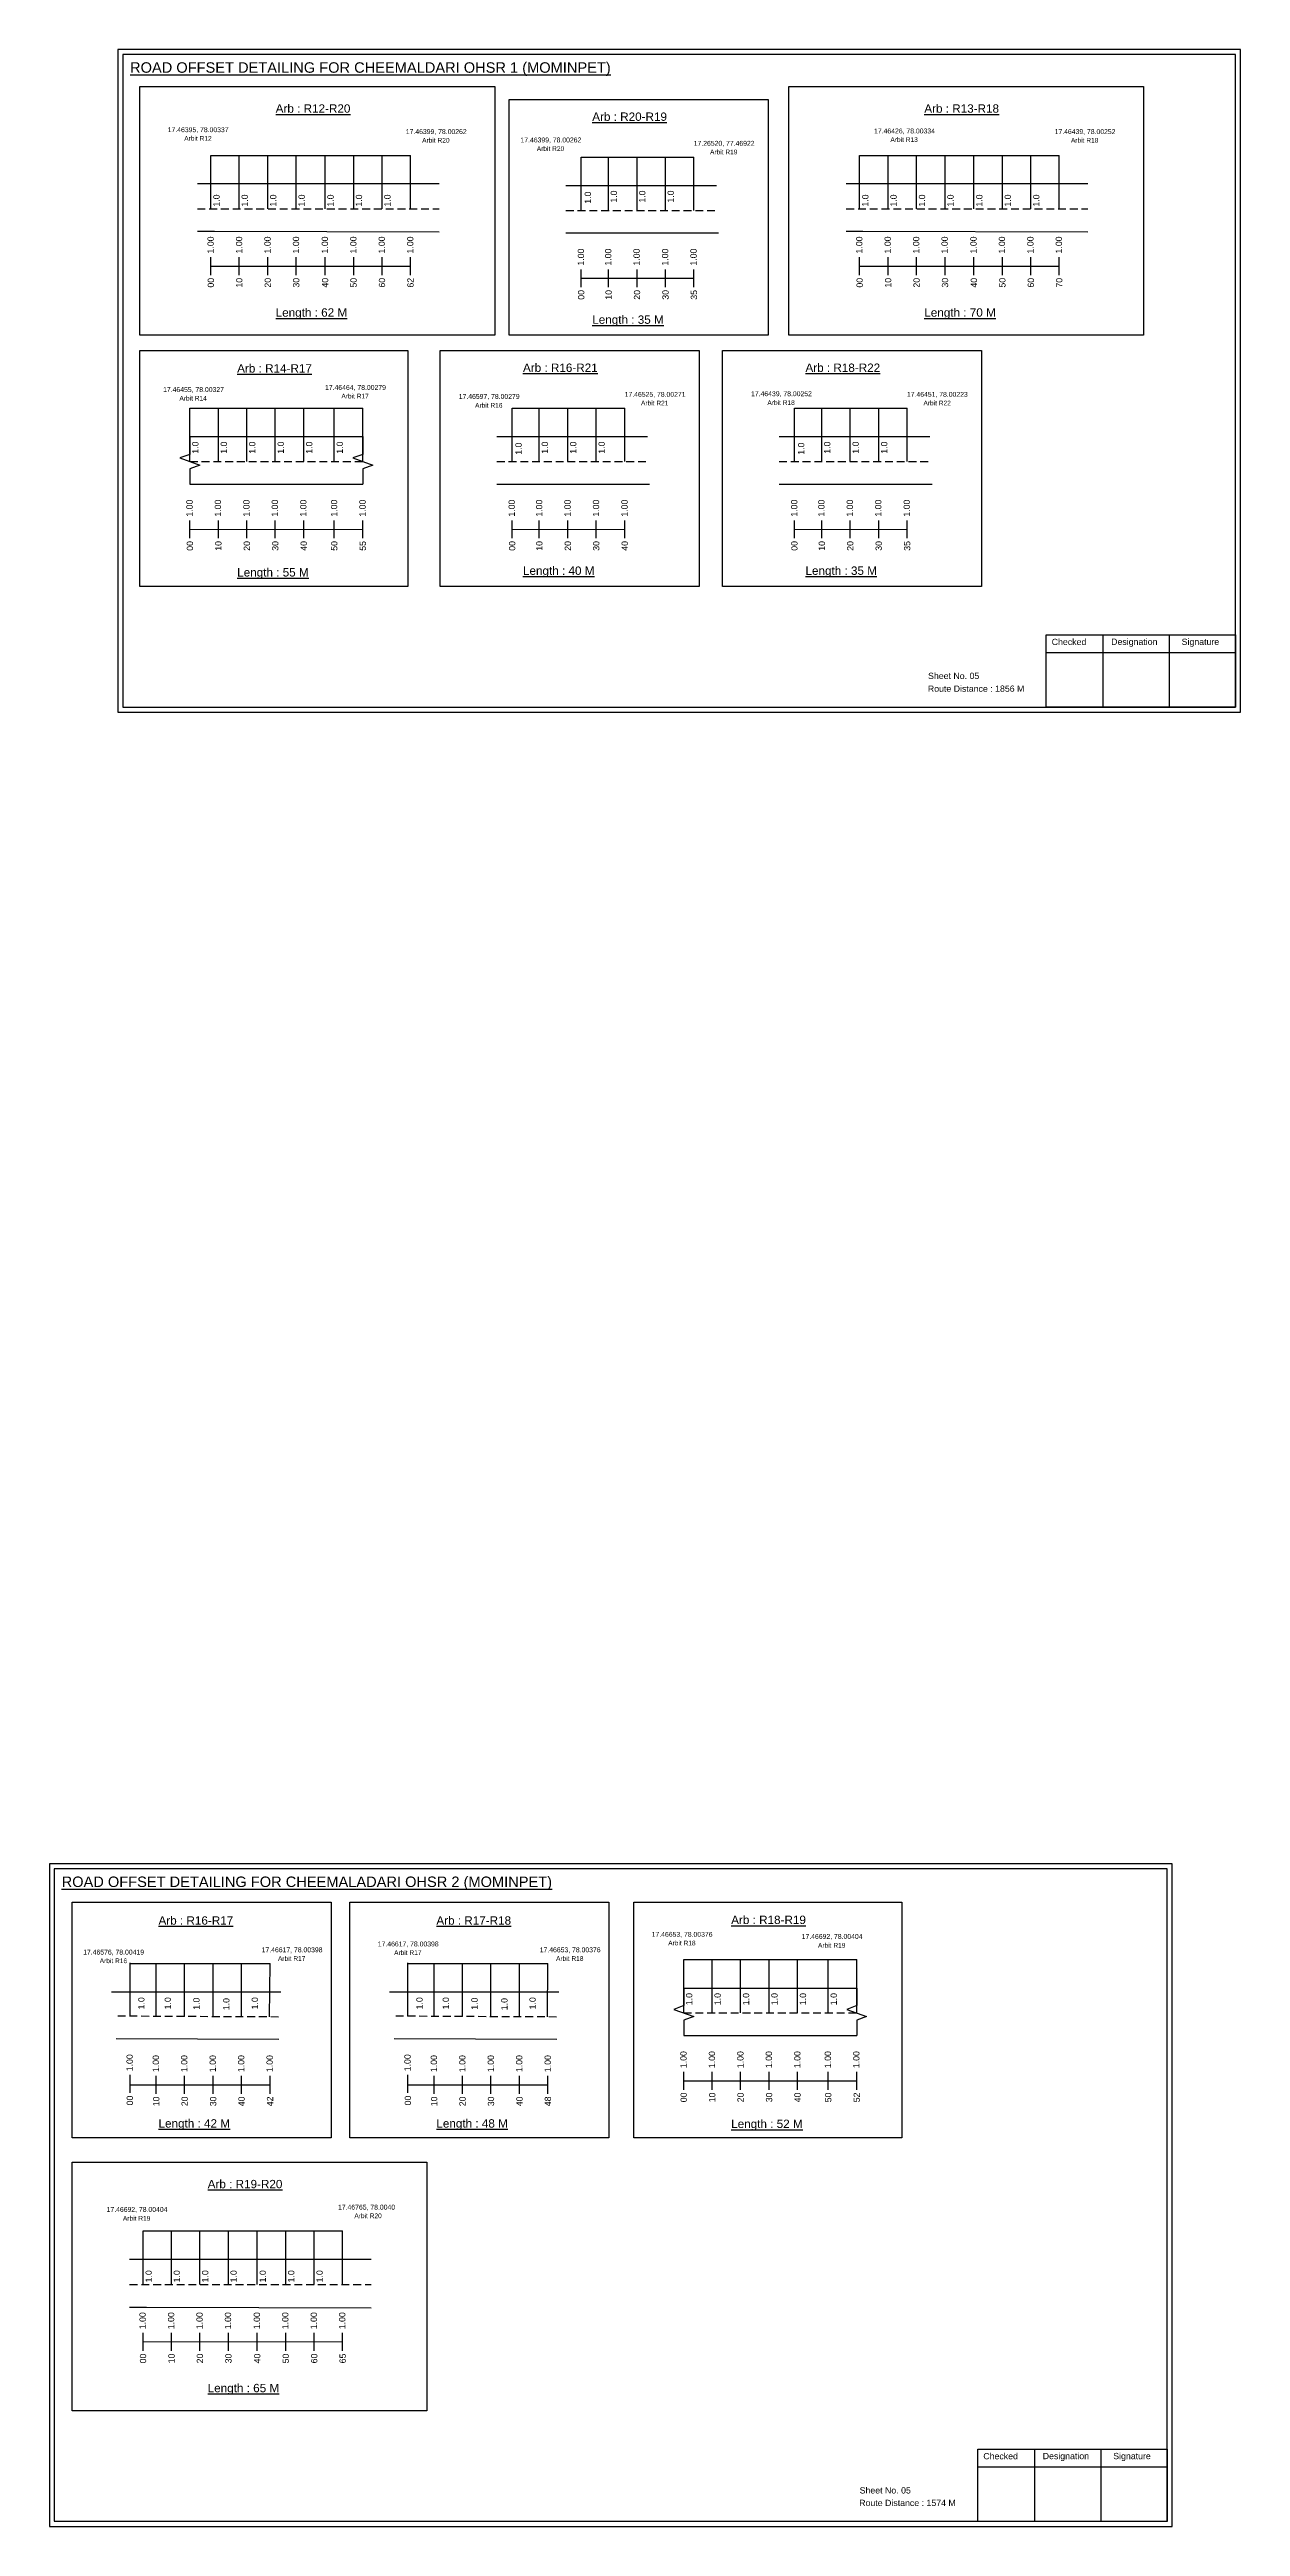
# Model space of a CAD drawing. Header units: inches. Extents: x 3067 to 7161, y 369 to 3169.
# Drawn here: x 5962 to 6531, y 369 to 1553 of the extents above; entities that cross this region are included whole.
import ezdxf

# ---------------------------------------------------------------- set-up
doc = ezdxf.new("R2010")
doc.units = ezdxf.units.IN
doc.header["$MEASUREMENT"] = 0
doc.linetypes.add('DASHED2', pattern=[0.375, 0.25, -0.125])
doc.layers.add('PDF_Geometry', color=7, linetype='Continuous')
doc.layers.add('PDF_Text', color=5, linetype='Continuous')
doc.styles.add('PDF Arial', font='arial.ttf')
doc.styles.get("Standard").update_dxf_attribs({"font": 'arial.ttf'})

msp = doc.modelspace()

# ---------------------------------------------------------------- linework, layer by layer
at = {"color": 5}
for p, q in [((6039, 1502), (6134.5, 1502)), ((6216, 1501.2), (6269.9, 1501.2)), ((6349.1, 1502), (6444.5, 1502)), ((6029, 1381.2), (6111.6, 1381.2)), ((6183, 1381.2), (6236.8, 1381.2)), ((6318, 1381.2), (6371.8, 1381.2)), ((6265, 639.6), (6347.7, 639.6)), ((6000.4, 637.8), (6067.3, 637.8)), ((6133.2, 637.8), (6200.1, 637.8)), ((6006.6, 509.9), (6102, 509.9))]:
    msp.add_line(p, q, dxfattribs=at)
for p, q in [((6039, 1476.5), (6039, 1502)), ((6052.6, 1476.5), (6052.6, 1502)), ((6066.2, 1476.5), (6066.2, 1502)), ((6079.8, 1476.5), (6079.8, 1502)), ((6093.7, 1476.5), (6093.7, 1502)), ((6107.3, 1476.5), (6107.3, 1502)), ((6120.9, 1476.5), (6120.9, 1502)), ((6134.5, 1476.5), (6134.5, 1502)), ((6216, 1475.7), (6216, 1501.2)), ((6229.1, 1475.7), (6229.1, 1501.2)), ((6242.7, 1475.7), (6242.7, 1501.2)), ((6256.3, 1475.7), (6256.3, 1501.2)), ((6269.9, 1475.7), (6269.9, 1501.2)), ((6349.1, 1476.5), (6349.1, 1502)), ((6362.7, 1476.5), (6362.7, 1502)), ((6376.3, 1476.5), (6376.3, 1502)), ((6389.9, 1476.5), (6389.9, 1502)), ((6403.7, 1476.5), (6403.7, 1502)), ((6417.3, 1476.5), (6417.3, 1502)), ((6430.9, 1476.5), (6430.9, 1502)), ((6444.5, 1476.5), (6444.5, 1502)), ((6148.1, 1488.4), (6032.6, 1488.4)), ((6208.7, 1487.6), (6280.7, 1487.6)), ((6458.1, 1488.4), (6342.7, 1488.4)), ((6032.6, 1465.7), (6040.7, 1465.7)), ((6040.7, 1465.7), (6148.1, 1465.4)), ((6208.7, 1464.9), (6281.7, 1464.9)), ((6342.7, 1465.7), (6350.7, 1465.7)), ((6350.7, 1465.7), (6458.1, 1465.4)), ((6029, 1355.7), (6029, 1381.2)), ((6042.6, 1355.7), (6042.6, 1381.2)), ((6056.2, 1355.7), (6056.2, 1381.2)), ((6069.8, 1355.7), (6069.8, 1381.2)), ((6083.4, 1355.7), (6083.4, 1381.2)), ((6098, 1355.7), (6098, 1381.2)), ((6111.6, 1355.7), (6111.6, 1381.2)), ((6183, 1355.7), (6183, 1381.2)), ((6196, 1355.7), (6196, 1381.2)), ((6209.6, 1355.7), (6209.6, 1381.2)), ((6223.2, 1355.7), (6223.2, 1381.2)), ((6236.8, 1355.7), (6236.8, 1381.2)), ((6318, 1355.7), (6318, 1381.2)), ((6331, 1355.7), (6331, 1381.2)), ((6344.6, 1355.7), (6344.6, 1381.2)), ((6358.2, 1355.7), (6358.2, 1381.2)), ((6371.8, 1355.7), (6371.8, 1381.2)), ((6029, 1367.6), (6111.6, 1367.6)), ((6175.7, 1367.6), (6247.7, 1367.6)), ((6310.6, 1367.6), (6382.7, 1367.6)), ((6029, 1344.9), (6111.6, 1344.9)), ((6175.7, 1344.9), (6248.7, 1344.9)), ((6310.6, 1344.9), (6383.7, 1344.9)), ((6265, 614.1), (6265, 639.6)), ((6278.6, 614.1), (6278.6, 639.6)), ((6292.2, 614.1), (6292.2, 639.6)), ((6305.8, 614.1), (6305.8, 639.6)), ((6319.4, 614.1), (6319.4, 639.6)), ((6334.1, 614.1), (6334.1, 639.6)), ((6347.7, 614.1), (6347.7, 639.6)), ((6000.4, 612.5), (6000.4, 638.1)), ((6012.9, 612.5), (6012.9, 637.8)), ((6026.5, 612.4), (6026.5, 637.8)), ((6040.1, 612.5), (6040.1, 637.8)), ((6053.7, 612.2), (6053.7, 637.8)), ((6067, 612.3), (6067.3, 637.8)), ((6133.2, 612.5), (6133.2, 638.1)), ((6145.7, 612.5), (6145.7, 637.8)), ((6159.3, 612.4), (6159.3, 637.8)), ((6172.9, 612.5), (6172.9, 637.8)), ((6186.5, 612.2), (6186.5, 637.8)), ((6199.9, 612.3), (6200.1, 637.8)), ((6072.5, 624.1), (5991.6, 624.1)), ((6205.4, 624.1), (6124.4, 624.1)), ((6265, 626), (6347.7, 626)), ((5993.8, 601.9), (6071.5, 601.5)), ((6126.6, 601.9), (6204.4, 601.5)), ((6265, 603.3), (6347.7, 603.3)), ((6006.6, 484.3), (6006.6, 509.9)), ((6020.2, 484.3), (6020.2, 509.9)), ((6033.8, 484.3), (6033.8, 509.9)), ((6047.4, 484.3), (6047.4, 509.9)), ((6061.2, 484.3), (6061.2, 509.9)), ((6074.8, 484.3), (6074.8, 509.9)), ((6088.4, 484.3), (6088.4, 509.9)), ((6102, 484.3), (6102, 509.9)), ((6115.6, 496.2), (6000.2, 496.2)), ((6000.2, 473.5), (6008.2, 473.5)), ((6008.2, 473.5), (6115.6, 473.2))]:
    msp.add_line(p, q)
at = {"linetype": 'DASHED2', "ltscale": 15}
for p, q in [((6032.6, 1476.5), (6148.1, 1476.5)), ((6208.7, 1475.7), (6281.2, 1475.7)), ((6342.7, 1476.5), (6458.1, 1476.5)), ((6029, 1355.7), (6111.6, 1355.7)), ((6175.7, 1355.7), (6248.2, 1355.7)), ((6310.6, 1355.7), (6383.2, 1355.7)), ((5994.5, 612.7), (6072.8, 612.3)), ((6127.4, 612.7), (6205.6, 612.3)), ((6265, 614.1), (6347.7, 614.1)), ((6000.2, 484.3), (6115.6, 484.3))]:
    msp.add_line(p, q, dxfattribs=at)
at = {"color": 217, "true_color": 0x93278f}
for p, q in [((6039, 1444.8), (6039, 1453.3)), ((6039, 1449.1), (6134.5, 1449.1)), ((6052.6, 1444.8), (6052.6, 1453.3)), ((6066.2, 1444.8), (6066.2, 1453.3)), ((6079.8, 1444.8), (6079.8, 1453.3)), ((6093.7, 1444.8), (6093.7, 1453.3)), ((6107.3, 1444.8), (6107.3, 1453.3)), ((6120.9, 1444.8), (6120.9, 1453.3)), ((6134.5, 1444.8), (6134.5, 1453.3)), ((6216, 1439), (6216, 1447.5)), ((6229.1, 1439), (6229.1, 1447.5)), ((6242.7, 1439), (6242.7, 1447.5)), ((6256.3, 1439), (6256.3, 1447.5)), ((6269.9, 1439), (6269.9, 1447.5)), ((6349.1, 1444.8), (6349.1, 1453.3)), ((6349.1, 1449.1), (6444.5, 1449.1)), ((6362.7, 1444.8), (6362.7, 1453.3)), ((6376.3, 1444.8), (6376.3, 1453.3)), ((6389.9, 1444.8), (6389.9, 1453.3)), ((6403.7, 1444.8), (6403.7, 1453.3)), ((6417.3, 1444.8), (6417.3, 1453.3)), ((6430.9, 1444.8), (6430.9, 1453.3)), ((6444.5, 1444.8), (6444.5, 1453.3)), ((6216, 1443.3), (6269.9, 1443.3)), ((6029, 1319), (6029, 1327.5)), ((6042.6, 1319), (6042.6, 1327.5)), ((6056.2, 1319), (6056.2, 1327.5)), ((6069.8, 1319), (6069.8, 1327.5)), ((6083.4, 1319), (6083.4, 1327.5)), ((6098, 1319), (6098, 1327.5)), ((6111.6, 1319), (6111.6, 1327.5)), ((6183, 1319), (6183, 1327.5)), ((6196, 1319), (6196, 1327.5)), ((6209.6, 1319), (6209.6, 1327.5)), ((6223.2, 1319), (6223.2, 1327.5)), ((6236.8, 1319), (6236.8, 1327.5)), ((6318, 1319), (6318, 1327.5)), ((6331, 1319), (6331, 1327.5)), ((6344.6, 1319), (6344.6, 1327.5)), ((6358.2, 1319), (6358.2, 1327.5)), ((6371.8, 1319), (6371.8, 1327.5)), ((6029, 1323.2), (6111.6, 1323.3)), ((6183, 1323.2), (6236.8, 1323.3)), ((6318, 1323.2), (6371.8, 1323.3)), ((6000.4, 575.9), (6000.4, 584.5)), ((6012.9, 575.5), (6012.9, 584.1)), ((6026.5, 575.5), (6026.5, 584.1)), ((6040.1, 575.5), (6040.1, 584.1)), ((6053.7, 575.5), (6053.7, 584.1)), ((6067.3, 575.5), (6067.3, 584.1)), ((6133.2, 575.9), (6133.2, 584.5)), ((6145.7, 575.5), (6145.7, 584.1)), ((6159.3, 575.5), (6159.3, 584.1)), ((6172.9, 575.5), (6172.9, 584.1)), ((6186.5, 575.5), (6186.5, 584.1)), ((6200.1, 575.5), (6200.1, 584.1)), ((6265, 577.4), (6265, 586)), ((6265, 581.7), (6347.7, 581.7)), ((6278.6, 577.4), (6278.6, 586)), ((6292.2, 577.4), (6292.2, 586)), ((6305.8, 577.4), (6305.8, 586)), ((6319.4, 577.4), (6319.4, 586)), ((6334.1, 577.4), (6334.1, 586)), ((6347.7, 577.4), (6347.7, 586)), ((6000.4, 579.8), (6067.3, 579.8)), ((6133.2, 579.8), (6200.1, 579.8)), ((6006.6, 452.6), (6006.6, 461.2)), ((6006.6, 456.9), (6102, 457)), ((6020.2, 452.6), (6020.2, 461.2)), ((6033.8, 452.6), (6033.8, 461.2)), ((6047.4, 452.6), (6047.4, 461.2)), ((6061.2, 452.6), (6061.2, 461.2)), ((6074.8, 452.6), (6074.8, 461.2)), ((6088.4, 452.6), (6088.4, 461.2)), ((6102, 452.6), (6102, 461.2))]:
    msp.add_line(p, q, dxfattribs=at)
for points in [[(6005.1, 1534.9), (6174.7, 1534.9), (6174.7, 1416), (6005.1, 1416)], [(6181.6, 1528.7), (6305.4, 1528.7), (6305.4, 1416), (6181.6, 1416)], [(6315.2, 1534.9), (6484.8, 1534.9), (6484.8, 1416), (6315.2, 1416)], [(6005.1, 1408.7), (6133.2, 1408.7), (6133.2, 1296), (6005.1, 1296)], [(6148.6, 1408.7), (6272.4, 1408.7), (6272.4, 1296), (6148.6, 1296)], [(6283.5, 1408.7), (6407.3, 1408.7), (6407.3, 1296), (6283.5, 1296)], [(5972.7, 667.1), (6096.5, 667.1), (6096.5, 554.4), (5972.7, 554.4)], [(6105.5, 667.1), (6229.3, 667.1), (6229.3, 554.4), (6105.5, 554.4)], [(6241.2, 667.1), (6369.3, 667.1), (6369.3, 554.4), (6241.2, 554.4)], [(5972.7, 542.7), (6142.3, 542.7), (6142.3, 423.9), (5972.7, 423.9)]]:
    msp.add_lwpolyline(points, close=True)
at = {"linetype": 'Continuous'}
for points in [[(6029, 1367.6), (6029, 1359.1), (6024.2, 1357.4), (6033.7, 1353.9), (6029, 1352.2), (6029, 1344.9)], [(6111.6, 1367.6), (6111.6, 1359.1), (6106.9, 1357.4), (6116.4, 1353.9), (6111.6, 1352.2), (6111.6, 1344.9)], [(6265, 626), (6265, 617.6), (6260.3, 615.8), (6269.8, 612.4), (6265, 610.7), (6265, 603.3)], [(6347.7, 626), (6347.7, 617.6), (6342.9, 615.8), (6352.4, 612.4), (6347.7, 610.7), (6347.7, 603.3)]]:
    msp.add_lwpolyline(points, dxfattribs=at)
at = {"layer": 'PDF_Geometry'}
for points in [[(5994.6, 1552.6), (5994.6, 1235.9), (6531.1, 1235.9), (6531.1, 1552.6)], [(5997, 1550.3), (5997, 1238.3), (6528.7, 1238.3), (6528.7, 1550.3)], [(5961.9, 685.4), (5961.9, 368.6), (6498.4, 368.6), (6498.4, 685.4)], [(5964.2, 683), (5964.2, 371.1), (6496, 371.1), (6496, 683)]]:
    msp.add_lwpolyline(points, close=True, dxfattribs=at)
at = {"layer": 'PDF_Geometry', "color": 242, "true_color": 0xcc1f26}
for points in [[(6528.7, 1238.2), (6438.3, 1238.2), (6438.3, 1272.8), (6528.7, 1272.8)], [(6496, 371), (6405.6, 371), (6405.6, 405.6), (6496, 405.6)]]:
    msp.add_lwpolyline(points, close=True, dxfattribs=at)
for points in [[(6465.3, 1272.8), (6465.3, 1238.2)], [(6497, 1272.8), (6497, 1238.2)], [(6438.3, 1264.4), (6528.7, 1264.4)], [(6432.6, 405.6), (6432.6, 371)], [(6464.3, 405.6), (6464.3, 371)], [(6405.6, 397.2), (6496, 397.2)]]:
    msp.add_lwpolyline(points, dxfattribs=at)

# ---------------------------------------------------------------- texts
at = {"color": 242, "true_color": 0xcd2027}
for s, height, p in [('%%UROAD OFFSET DETAILING FOR CHEEMALDARI OHSR 1 (MOMINPET)', 5, (6000.4, 1541.5)), ('%%UArb : R12-R20', 4, (6070, 1522.4)), ('%%UArb : R20-R19', 4, (6221.3, 1518.5)), ('%%UArb : R13-R18', 4, (6380, 1522.4)), ('%%ULength : 62 M', 4, (6070, 1424.9)), ('%%ULength : 35 M', 4, (6221.3, 1421.5)), ('%%ULength : 70 M', 4, (6380, 1424.9)), ('%%UArb : R14-R17', 4, (6051.6, 1398.2)), ('%%UArb : R16-R21', 4, (6188.2, 1398.5)), ('%%UArb : R18-R22', 4, (6323.2, 1398.5)), ('%%ULength : 55 M', 4, (6051.6, 1300.7)), ('%%ULength : 40 M', 4, (6188.2, 1301.5)), ('%%ULength : 35 M', 4, (6323.2, 1301.5)), ('%%UROAD OFFSET DETAILING FOR CHEEMALADARI OHSR 2 (MOMINPET)', 5, (5967.7, 674.3)), ('%%UArb : R16-R17', 4, (6014, 656.3)), ('%%UArb : R17-R18', 4, (6146.8, 656.3)), ('%%UArb : R18-R19', 4, (6287.7, 656.6)), ('%%ULength : 42 M', 4, (6014, 559.3)), ('%%ULength : 48 M', 4, (6146.8, 559.3)), ('%%ULength : 52 M', 4, (6287.7, 559.1)), ('%%UArb : R19-R20', 4, (6037.5, 530.3)), ('%%ULength : 65 M', 4, (6037.5, 432.8))]:
    msp.add_text(s, height=height, dxfattribs=at).set_placement(p)
at = {"color": 5}
for s, height, p in [('17.46395, 78.00337', 2.34, (6018.4, 1513.1)), ('Arbit R12', 2.25, (6026.3, 1509)), ('17.46399, 78.00262', 2.34, (6132.2, 1512.2)), ('Arbit R20', 2.25, (6140, 1508.1)), ('17.46399, 78.00262', 2.34, (6187, 1508.2)), ('Arbit R20', 2.25, (6194.8, 1504.1)), ('17.26520, 77.46922', 2.34, (6269.8, 1506.6)), ('Arbit R19', 2.25, (6277.6, 1502.5)), ('17.46426, 78.00334', 2.34, (6356, 1512.5)), ('Arbit R13', 2.25, (6363.8, 1508.4)), ('17.46439, 78.00252', 2.34, (6442.3, 1512.2)), ('Arbit R18', 2.25, (6450.1, 1508.1)), ('17.46455, 78.00327', 2.34, (6016.2, 1388.9)), ('Arbit R14', 2.25, (6024, 1384.8)), ('17.46464, 78.00279', 2.34, (6093.6, 1389.9)), ('Arbit R17', 2.25, (6101.4, 1385.8)), ('17.46597, 78.00279', 2.34, (6157.5, 1385.6)), ('17.46525, 78.00271', 2.34, (6236.8, 1386.6)), ('17.46439, 78.00252', 2.34, (6297.2, 1386.9)), ('17.46451, 78.00223', 2.34, (6371.7, 1386.6)), ('Arbit R16', 2.25, (6165.3, 1381.4)), ('Arbit R21', 2.25, (6244.6, 1382.5)), ('Arbit R18', 2.25, (6305, 1382.7)), ('Arbit R22', 2.25, (6379.6, 1382.5)), ('17.46653, 78.00376', 2.34, (6249.7, 650.5)), ('17.46692, 78.00404', 2.34, (6321.4, 649.5)), ('17.46576, 78.00419', 2.34, (5978, 642)), ('Arbit R16', 2.25, (5985.9, 637.9)), ('17.46617, 78.00398', 2.34, (6063.3, 643.1)), ('Arbit R17', 2.25, (6071.1, 639)), ('17.46617, 78.00398', 2.34, (6118.8, 645.9)), ('Arbit R17', 2.25, (6126.6, 641.8)), ('17.46653, 78.00376', 2.34, (6196.2, 643.1)), ('Arbit R18', 2.25, (6204, 639)), ('Arbit R18', 2.25, (6257.6, 646.4)), ('Arbit R19', 2.25, (6329.2, 645.3)), ('17.46692, 78.00404', 2.34, (5989.2, 519)), ('17.46765, 78.0040', 2.34, (6099.8, 520.1)), ('Arbit R19', 2.25, (5997, 514.8)), ('Arbit R20', 2.25, (6107.6, 516))]:
    msp.add_text(s, height=height, dxfattribs=at).set_placement(p)
for p in [(6043.2, 1477.5), (6056.7, 1477.5), (6070.3, 1477.5), (6083.9, 1477.5), (6097.7, 1477.5), (6111.3, 1477.5), (6124.9, 1477.5), (6220.7, 1478.9), (6233.1, 1479.4), (6246.7, 1479.4), (6260.3, 1479.4), (6353.3, 1477.5), (6366.8, 1477.5), (6380.4, 1477.5), (6394, 1477.5), (6407.8, 1477.5), (6421.4, 1477.5), (6435, 1477.5), (6033.1, 1359.4), (6046.7, 1359.4), (6060.3, 1359.4), (6073.9, 1359.4), (6087.5, 1359.4), (6102.1, 1359.4), (6187.6, 1358.9), (6200.1, 1359.4), (6213.7, 1359.4), (6227.3, 1359.4), (6322.6, 1358.9), (6335.1, 1359.4), (6348.7, 1359.4), (6362.3, 1359.4), (6007.3, 615.8), (6019.9, 615.8), (6033.6, 615.6), (6047.9, 615.4), (6061.5, 615.8), (6140.2, 615.8), (6152.8, 615.8), (6166.5, 615.6), (6180.8, 615.4), (6194.3, 615.8), (6269.1, 617.8), (6282.7, 617.8), (6296.3, 617.8), (6309.9, 617.8), (6323.5, 617.8), (6338.2, 617.8), (6010.8, 485.3), (6024.2, 485.3), (6037.8, 485.3), (6051.4, 485.3), (6065.3, 485.3), (6078.9, 485.3), (6092.5, 485.3)]:
    msp.add_text('1.0', height=3, rotation=90).set_placement(p)
at = {"color": 217, "true_color": 0x93278f}
for s, p in [('1.00', (6040.4, 1455.1)), ('1.00', (6054, 1455.1)), ('1.00', (6067.6, 1455.1)), ('1.00', (6081.2, 1455.1)), ('1.00', (6095, 1455.1)), ('1.00', (6108.6, 1455.1)), ('1.00', (6122.2, 1455.1)), ('1.00', (6135.8, 1455.1)), ('1.00', (6217.4, 1449.3)), ('1.00', (6230.4, 1449.3)), ('1.00', (6244, 1449.3)), ('1.00', (6257.6, 1449.3)), ('1.00', (6271.2, 1449.3)), ('1.00', (6350.4, 1455.1)), ('1.00', (6364, 1455.1)), ('1.00', (6377.6, 1455.1)), ('1.00', (6391.2, 1455.1)), ('1.00', (6405, 1455.1)), ('1.00', (6418.6, 1455.1)), ('1.00', (6432.2, 1455.1)), ('1.00', (6445.8, 1455.1)), ('00', (6040.5, 1438.8)), ('10', (6054.1, 1438.8)), ('20', (6067.7, 1438.8)), ('30', (6081.3, 1438.8)), ('40', (6095.1, 1438.8)), ('50', (6108.7, 1438.8)), ('60', (6122.3, 1438.8)), ('62', (6135.9, 1438.8)), ('00', (6217.5, 1433)), ('10', (6230.6, 1433)), ('20', (6244.2, 1433)), ('30', (6257.8, 1433)), ('35', (6271.4, 1433)), ('00', (6350.6, 1438.8)), ('10', (6364.2, 1438.8)), ('20', (6377.8, 1438.8)), ('30', (6391.4, 1438.8)), ('40', (6405.2, 1438.8)), ('50', (6418.8, 1438.8)), ('60', (6432.4, 1438.8)), ('70', (6446, 1438.8)), ('1.00', (6030.3, 1329.3)), ('1.00', (6043.9, 1329.3)), ('1.00', (6057.5, 1329.3)), ('1.00', (6071.1, 1329.3)), ('1.00', (6084.7, 1329.3)), ('1.00', (6099.4, 1329.3)), ('1.00', (6113, 1329.3)), ('1.00', (6184.3, 1329.3)), ('1.00', (6197.4, 1329.3)), ('1.00', (6211, 1329.3)), ('1.00', (6224.6, 1329.3)), ('1.00', (6238.2, 1329.3)), ('1.00', (6319.3, 1329.3)), ('1.00', (6332.3, 1329.3)), ('1.00', (6345.9, 1329.3)), ('1.00', (6359.5, 1329.3)), ('1.00', (6373.1, 1329.3)), ('00', (6030.5, 1313)), ('10', (6044.1, 1313)), ('20', (6057.7, 1313)), ('30', (6071.3, 1313)), ('40', (6084.9, 1313)), ('50', (6099.5, 1313)), ('55', (6113.1, 1313)), ('00', (6184.5, 1313)), ('10', (6197.5, 1313)), ('20', (6211.1, 1313)), ('30', (6224.7, 1313)), ('40', (6238.3, 1313)), ('00', (6319.4, 1313)), ('10', (6332.5, 1313)), ('20', (6346.1, 1313)), ('30', (6359.7, 1313)), ('35', (6373.3, 1313)), ('1.00', (6001.7, 586.2)), ('1.00', (6014.2, 585.8)), ('1.00', (6027.8, 585.8)), ('1.00', (6041.4, 585.8)), ('1.00', (6055, 585.8)), ('1.00', (6068.6, 585.8)), ('1.00', (6134.5, 586.2)), ('1.00', (6147.1, 585.8)), ('1.00', (6160.7, 585.8)), ('1.00', (6174.3, 585.8)), ('1.00', (6187.9, 585.8)), ('1.00', (6201.5, 585.8)), ('1.00', (6266.4, 587.7)), ('1.00', (6280, 587.7)), ('1.00', (6293.6, 587.7)), ('1.00', (6307.2, 587.7)), ('1.00', (6320.8, 587.7)), ('1.00', (6335.4, 587.7)), ('1.00', (6349, 587.7)), ('00', (6001.8, 569.9)), ('10', (6014.4, 569.5)), ('20', (6028, 569.5)), ('30', (6041.6, 569.5)), ('40', (6055.2, 569.5)), ('42', (6068.8, 569.5)), ('00', (6134.7, 569.9)), ('10', (6147.2, 569.5)), ('20', (6160.8, 569.5)), ('30', (6174.4, 569.5)), ('40', (6188, 569.5)), ('48', (6201.6, 569.5)), ('00', (6266.5, 571.4)), ('10', (6280.1, 571.4)), ('20', (6293.7, 571.4)), ('30', (6307.3, 571.4)), ('40', (6320.9, 571.4)), ('50', (6335.6, 571.4)), ('52', (6349.2, 571.4)), ('1.00', (6007.9, 462.9)), ('1.00', (6021.5, 462.9)), ('1.00', (6035.1, 462.9)), ('1.00', (6048.7, 462.9)), ('1.00', (6062.5, 462.9)), ('1.00', (6076.1, 462.9)), ('1.00', (6089.7, 462.9)), ('1.00', (6103.3, 462.9)), ('00', (6008.1, 446.6)), ('10', (6021.7, 446.6)), ('20', (6035.3, 446.6)), ('30', (6048.9, 446.6)), ('40', (6062.7, 446.6)), ('50', (6076.3, 446.6)), ('60', (6089.9, 446.6)), ('65', (6103.5, 446.6))]:
    msp.add_text(s, height=3, rotation=90, dxfattribs=at).set_placement(p)
for s, p in [('Sheet No. 05', (6381.8, 1251.7)), ('Route Distance : 1856 M', (6381.7, 1245.6)), ('Sheet No. 05', (6349.1, 384.4)), ('Route Distance : 1574 M', (6348.9, 378.4))]:
    msp.add_text(s, height=3).set_placement(p)
at = {"layer": 'PDF_Text', "color": 7, "attachment_point": 7, "style": 'PDF Arial'}
for s, insert, char_height in [('Checked', (6440.9, 1267.9), 3), ('Designation', (6469.3, 1267.1), 3.001), ('Signature', (6503, 1267.1), 3), ('Checked', (6408.2, 400.7), 3), ('Designation', (6436.6, 399.9), 3.001), ('Signature', (6470.3, 399.9), 3)]:
    msp.add_mtext(s, dxfattribs=dict(at, insert=insert, char_height=char_height))

doc.saveas('drawing.dxf')
